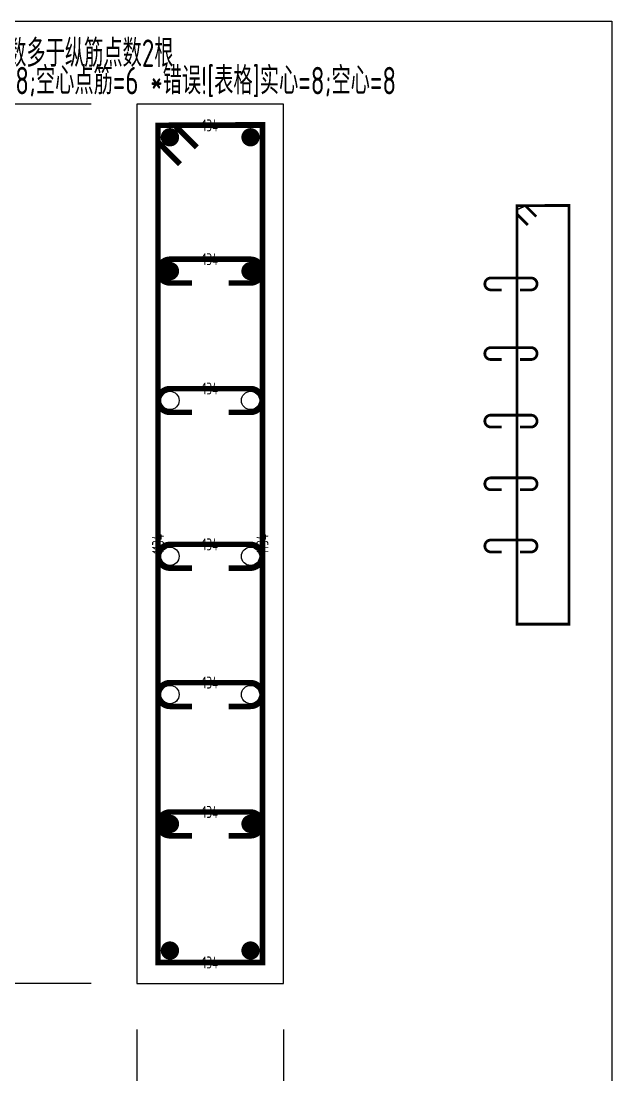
# Model space of a CAD drawing. Extents: x -1058961 to 23600, y -449123 to 2751847.
# Drawn here: x -389628 to -386402, y -144626 to -138873 of the extents above; entities that cross this region are included whole.
import ezdxf
from ezdxf.enums import TextEntityAlignment as Align

# ---------------------------------------------------------------- set-up
doc = ezdxf.new("R2010")
doc.units = 0
doc.header["$LTSCALE"] = 1000
doc.layers.get('0').update_dxf_attribs({"linetype": 'CONTINUOUS'})
doc.layers.get('DEFPOINTS').update_dxf_attribs({"linetype": 'CONTINUOUS'})
for name, color, linetype in [('COLU_DE_DIM', 3, 'CONTINUOUS'), ('COLU_DE_TH', 7, 'CONTINUOUS'), ('LINK', 6, 'CONTINUOUS'), ('LINK-INDEX', 6, 'CONTINUOUS'), ('REIN', 6, 'CONTINUOUS'), ('TAB', 7, 'CONTINUOUS')]:
    doc.layers.add(name, color=color, linetype=linetype)
doc.layers.add('箍筋长度', color=3, linetype='CONTINUOUS', plot=False)
doc.layers.add('配箍校核', color=34, linetype='CONTINUOUS', plot=False)
doc.styles.add('BW_Rein', font='Tssdeng.shx', dxfattribs={"width": 0.7, "bigfont": 'hztxt.shx'})
doc.styles.add('TSSD_DIMENSION', font='Tssdeng.shx', dxfattribs={"width": 0.7, "bigfont": 'tssdchn.shx'})
doc.dimstyles.new('TSSD_25_100', dxfattribs={"dimtxt": 300, "dimasz": 100, "dimexe": 100, "dimexo": 250, "dimgap": 100, "dimtad": 1, "dimdec": 0, "dimlfac": 0.25, "dimzin": 0, "dimdsep": 46, "dimtxsty": 'TSSD_DIMENSION', "dimblk": 'ARCHTICK', "dimcen": 0, "dimdle": 100, "dimclrt": 7, "dimadec": 0, "dimazin": 0, "dimtfac": 1, "dimtdec": 0, "dimtix": 1, "dimtmove": 2, "dimatfit": 3, "dimldrblk": 'ARCHTICK', "dimfxl": 0, "dimtolj": 1, "dimtzin": 0, "dimarcsym": 0})

# ---------------------------------------------------------------- blocks, each defined once
blk = doc.blocks.new('_ArchTick')
at = {"color": 0, "linetype": 'ByBlock', "const_width": 0.15}
blk.add_lwpolyline([(-0.5, -0.5), (0.5, 0.5)], dxfattribs=at)
blk = doc.blocks.new('*D3368')
at = {"layer": 'COLU_DE_DIM', "color": 0, "lineweight": -2}
for p, q in [((-389995.3726229157, -139227.2789354472), (-389995.3726229157, -144227.2789354593)), ((-389245.3726229157, -139327.2789354472), (-390095.3726229157, -139327.2789354472)), ((-389245.3726229157, -144127.2789354593), (-390095.3726229157, -144127.2789354593))]:
    blk.add_line(p, q, dxfattribs=at)
at = {"layer": 'DEFPOINTS', "color": 0}
for p in [(-388995.3726229157, -139327.2789354472), (-389995.3726229157, -144127.2789354593), (-388995.3726229157, -144127.2789354593)]:
    blk.add_point(p, dxfattribs=at)
at = {"layer": 'COLU_DE_DIM', "color": 0, "lineweight": -2, "xscale": 100, "yscale": 100, "zscale": 100}
for p, rotation in [((-389995.3726229157, -139327.2789354472), 90), ((-389995.3726229157, -144127.2789354593), 270)]:
    blk.add_blockref('_ArchTick', p, dxfattribs=dict(at, rotation=rotation))
at = {"layer": 'COLU_DE_DIM', "color": 7, "insert": (-390245.3726229156, -141727.2789354533), "char_height": 300, "attachment_point": 5, "rotation": 90, "style": 'TSSD_DIMENSION'}
blk.add_mtext('\\A1;1200', dxfattribs=at)
blk = doc.blocks.new('*D3369')
at = {"layer": 'COLU_DE_DIM', "color": 0, "lineweight": -2}
for p, q in [((-388995.3726229157, -144377.2789354593), (-388995.3726229157, -145227.2789354593)), ((-388195.3726228905, -144377.2789354593), (-388195.3726228905, -145227.2789354593)), ((-389095.3726229157, -145127.2789354593), (-388095.3726228905, -145127.2789354593))]:
    blk.add_line(p, q, dxfattribs=at)
at = {"layer": 'DEFPOINTS', "color": 0}
for p in [(-388995.3726229157, -144127.2789354593), (-388195.3726228905, -144127.2789354593), (-388195.3726228905, -145127.2789354593)]:
    blk.add_point(p, dxfattribs=at)
at = {"layer": 'COLU_DE_DIM', "color": 0, "lineweight": -2, "xscale": 100, "yscale": 100, "zscale": 100, "rotation": 180}
blk.add_blockref('_ArchTick', (-388995.3726229157, -145127.2789354593), dxfattribs=at)
at = {"layer": 'COLU_DE_DIM', "color": 0, "lineweight": -2, "xscale": 100, "yscale": 100, "zscale": 100}
blk.add_blockref('_ArchTick', (-388195.3726228905, -145127.2789354593), dxfattribs=at)
at = {"layer": 'COLU_DE_DIM', "color": 7, "insert": (-388595.3726229031, -144877.2789354593), "char_height": 300, "attachment_point": 5, "style": 'TSSD_DIMENSION'}
blk.add_mtext('\\A1;200', dxfattribs=at)

msp = doc.modelspace()

# ---------------------------------------------------------------- linework, layer by layer
at = {"layer": 'COLU_DE_TH'}
msp.add_lwpolyline([(-388195.3726228905, -139327.2789354472), (-388995.3726229157, -139327.2789353978), (-388995.3726229059, -144127.2789354593), (-388195.3726229059, -144127.2789354593), (-388195.3726228905, -139327.2789354472)], close=True, dxfattribs=at)
at = {"layer": 'LINK', "const_width": 30}
msp.add_lwpolyline([(-388760.3726229419, -139654.2028169108), (-388880.3726229245, -139534.2028168934), (-388880.3726229169, -139442.2789353805), (-388310.3726228838, -139442.2789354156), (-388310.3726228982, -144012.2789354622), (-388880.3726229117, -144012.2789354623), (-388880.3726229169, -139442.2789353805), (-388788.4487413954, -139442.2789353908), (-388668.4487414127, -139562.2789354082)], dxfattribs=at)
for points in [[(-388495.372622893, -140302.9183557865), (-388375.372622893, -140302.9183557865, 1), (-388375.372622893, -140172.9183557865), (-388815.372622904, -140172.9183557865, 1), (-388815.372622904, -140302.9183557865), (-388695.372622904, -140302.9183557865)], [(-388495.3726228948, -141009.2515855839), (-388375.3726228948, -141009.2515855839, 1), (-388375.3726228948, -140879.2515855839), (-388815.3726229057, -140879.2515855839, 1), (-388815.3726229057, -141009.2515855839), (-388695.3726229057, -141009.2515855839)], [(-388495.372622898, -141859.772632496), (-388375.372622898, -141859.772632496, 1), (-388375.372622898, -141729.772632496), (-388815.3726229089, -141729.772632496, 1), (-388815.3726229089, -141859.772632496), (-388695.3726229089, -141859.772632496)], [(-388495.372622898, -142614.4594225631), (-388375.372622898, -142614.4594225631, 1), (-388375.372622898, -142484.4594225631), (-388815.3726229089, -142484.4594225631, 1), (-388815.3726229089, -142614.4594225631), (-388695.3726229089, -142614.4594225631)], [(-388495.3726228997, -143320.7926523605), (-388375.3726228997, -143320.7926523605, 1), (-388375.3726228997, -143190.7926523605), (-388815.3726229107, -143190.7926523605, 1), (-388815.3726229107, -143320.7926523605), (-388695.3726229107, -143320.7926523605)]]:
    msp.add_lwpolyline(points, format="xyb", dxfattribs=at)
at = {"layer": 'LINK-INDEX', "const_width": 15.00000095367432}
msp.add_lwpolyline([(-386861.0688021779, -139986.3762188338), (-386921.0688021132, -139926.3762187691), (-386921.0688021034, -139880.4142777508), (-386636.0688020949, -139880.4142777684), (-386636.0688021021, -142165.4142778145), (-386921.0688021007, -142165.4142778145), (-386921.0688021034, -139880.4142777508), (-386875.1068610323, -139880.4142777874), (-386815.106861097, -139940.4142778521)], dxfattribs=at)
for points in [[(-386903.5688020841, -140340.4826176539), (-386843.5688020841, -140340.4826176539, 1), (-386843.5688020841, -140275.4826176539), (-387063.5688020896, -140275.4826176539, 1), (-387063.5688020896, -140340.4826176539), (-387003.5688020896, -140340.4826176539)], [(-386903.5688020841, -140720.6226670184), (-386843.5688020841, -140720.6226670184, 1), (-386843.5688020841, -140655.6226670184), (-387063.5688020896, -140655.6226670184, 1), (-387063.5688020896, -140720.6226670184), (-387003.5688020896, -140720.6226670184)], [(-386903.5688020841, -141089.1537279287), (-386843.5688020841, -141089.1537279287, 1), (-386843.5688020841, -141024.1537279287), (-387063.5688020896, -141024.1537279287, 1), (-387063.5688020896, -141089.1537279287), (-387003.5688020896, -141089.1537279287)], [(-386903.5688020841, -141431.570798547), (-386843.5688020841, -141431.570798547, 1), (-386843.5688020841, -141366.570798547), (-387063.5688020896, -141366.570798547, 1), (-387063.5688020896, -141431.570798547), (-387003.5688020896, -141431.570798547)], [(-386903.5688020841, -141771.0847315193), (-386843.5688020841, -141771.0847315193, 1), (-386843.5688020841, -141706.0847315193), (-387063.5688020896, -141706.0847315193, 1), (-387063.5688020896, -141771.0847315193), (-387003.5688020896, -141771.0847315193)]]:
    msp.add_lwpolyline(points, format="xyb", dxfattribs=at)
at = {"layer": 'REIN', "const_width": 50}
for points in [[(-388815.3726229137, -139482.2789353983, 1), (-388815.3726229137, -139532.2789353983, 1), (-388815.3726229137, -139482.2789353983)], [(-388375.3726228849, -139482.2789354253, 1), (-388375.3726228849, -139532.2789354253, 1), (-388375.3726228849, -139482.2789354253)], [(-388815.3726229218, -140212.9183557595, 1), (-388815.3726229218, -140262.9183557595, 1), (-388815.3726229218, -140212.9183557595)], [(-388375.372622893, -140212.9183557865, 1), (-388375.372622893, -140262.9183557865, 1), (-388375.372622893, -140212.9183557865)], [(-388815.3726229107, -143230.7926523605, 1), (-388815.3726229107, -143280.7926523605, 1), (-388815.3726229107, -143230.7926523605)], [(-388375.3726228997, -143230.7926523605, 1), (-388375.3726228997, -143280.7926523605, 1), (-388375.3726228997, -143230.7926523605)], [(-388815.3726229089, -143922.2789354779, 1), (-388815.3726229089, -143972.2789354779, 1), (-388815.3726229089, -143922.2789354779)], [(-388375.372622898, -143922.2789354779, 1), (-388375.372622898, -143972.2789354779, 1), (-388375.372622898, -143922.2789354779)]]:
    msp.add_lwpolyline(points, format="xyb", close=True, dxfattribs=at)
at = {"layer": 'REIN'}
for centre in [(-388815.3725685455, -140944.2515855625), (-388375.3725685428, -140944.2515855618), (-388815.3725685487, -141794.7726324747), (-388375.3725685482, -141794.7726324721), (-388815.3725685487, -142549.4594225417), (-388375.3725685482, -142549.4594225392)]:
    msp.add_circle(centre, 50, dxfattribs=at)
at = {"layer": 'TAB'}
msp.add_lwpolyline([(-390902.1286595077, -138872.9389204147), (-386402.1286594463, -138872.9389204147), (-386402.1286594463, -149402.4887075612), (-390902.1286595077, -149402.4887075612), (-390902.1286595077, -138872.9389204147), (-390902.1286595077, -145402.4887075612), (-386402.1286594463, -145402.4887075612), (-386402.1286594463, -146402.4887075612), (-390902.1286595077, -146402.4887075612), (-390902.1286595077, -147402.4887075612), (-386402.1286594463, -147402.4887075612), (-386402.1286594463, -148402.4887075612), (-390902.1286595077, -148402.4887075612)], dxfattribs=at)

# ---------------------------------------------------------------- texts
at = {"layer": '箍筋长度', "style": 'BW_Rein', "width": 0.7}
for s, rotation, p in [('134', 359.9999999964649, (-388595.3726229031, -139442.278935398)), ('1134', 90.0000000000653, (-388880.3726229143, -141727.2789354321)), ('1134', 89.99999999981797, (-388310.372622891, -141727.2789354497))]:
    msp.add_text(s, height=65, rotation=rotation, dxfattribs=at).set_placement(p, align=Align.MIDDLE_CENTER)
for p in [(-388595.3726229036, -140172.9183557865), (-388595.372622904, -140879.2515855839), (-388595.3726229045, -141729.772632496), (-388595.3726229049, -142484.4594225631), (-388595.3726229053, -143190.7926523605), (-388595.3726229058, -144012.2789354622)]:
    msp.add_text('134', height=65, dxfattribs=at).set_placement(p, align=Align.MIDDLE_CENTER)
at = {"layer": '配箍校核', "color": 1, "style": 'BW_Rein', "width": 0.7}
for s, p in [('标注点筋总数=16;文字根数多于纵筋点数2根', (-390877.1286595077, -139122.9389204147)), ('[大样]总数=14;实心点筋=8;空心点筋=6 *错误![表格]实心=8;空心=8', (-390877.1286595077, -139272.9389204147))]:
    msp.add_text(s, height=150, dxfattribs=at).set_placement(p)

# ---------------------------------------------------------------- dimensions: what is measured, and where the dimension line sits
at = {"layer": 'COLU_DE_DIM'}
for base, p1, p2, angle, picture, middle in [((-389995.3726229157, -144127.2789354593), (-388995.3726229157, -139327.2789354472), (-388995.3726229157, -144127.2789354593), 270, '*D3368', (-390245.3726229156, -141727.2789354533)), ((-388195.3726228905, -145127.2789354593), (-388995.3726229157, -144127.2789354593), (-388195.3726228905, -144127.2789354593), 359.9999998932783, '*D3369', (-388595.3726229031, -144877.2789354593))]:
    dim = msp.add_linear_dim(base=base, p1=p1, p2=p2, angle=angle, dimstyle='TSSD_25_100', dxfattribs=at)
    dim.commit()
    dim.dimension.update_dxf_attribs({"geometry": picture, "text_midpoint": middle})

doc.saveas('drawing.dxf')
